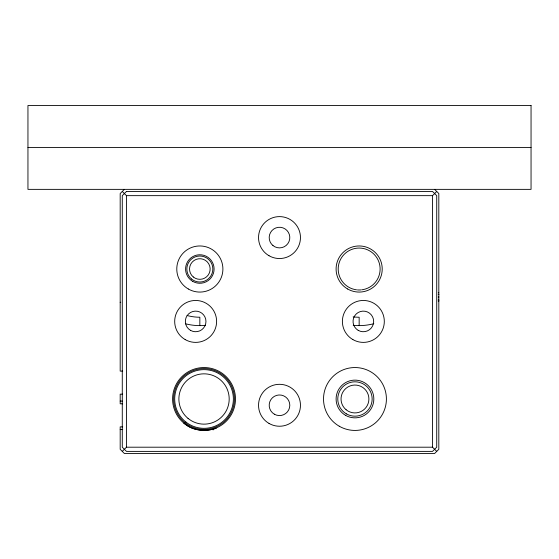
<?xml version="1.0" encoding="UTF-8"?>
<svg xmlns="http://www.w3.org/2000/svg" width="559" height="559" viewBox="0 0 559 559"><rect width="100%" height="100%" fill="white"/><g stroke="black" fill="none" stroke-linecap="round" stroke-linejoin="round"><path stroke-width="0.84" d="M124.377 189.361L120.185 193.554L120.185 371.106L122.7 371.106M122.281 451.392L126.474 447.2L432.526 447.2L436.719 451.392M122.281 191.457L126.474 195.65L432.526 195.65L436.719 191.457M216.026 428.054L216.2 428.334C207.62 431.129 194.406 431.429 185.965 424.721M214.656 428.578L215.432 428.292M27.95 147.436L531.05 147.436M438.291 292.678L438.815 292.678M438.291 294.279L438.815 294.279M438.291 294.6L438.815 294.6M438.291 296.745L438.815 296.745M438.291 297.702L438.815 297.702M438.291 299.421L438.815 299.421M438.291 300.386L438.815 300.386M438.291 300.924L438.815 300.924M438.291 301.028L438.815 301.028M120.185 302.293L120.709 302.293M122.659 394.165L120.185 394.165L120.185 403.808L122.659 403.808M120.185 401.082L122.281 401.082M122.7 426.866L120.185 426.866L120.185 449.296L124.377 453.489L434.623 453.489L438.815 449.296L438.815 193.554L434.623 189.361M120.185 429.591L122.7 429.591M185.232 424.19L183.995 423.219M184.596 423.701L184.051 423.268M432.526 195.65L432.526 447.2M359.157 325.618L359.157 317.233A48.214 48.214 0 0 1 353.148 316.855M213.105 429.095L213.105 429.934M199.843 325.618L199.843 317.233A48.214 48.214 0 0 1 187.083 315.514M126.474 195.65L126.474 447.2M205.6 325.324A56.599 56.599 0 0 1 185.532 323.78M373.803 323.689A56.599 56.599 0 0 1 353.211 325.303M356.565 289.821A20.962 20.962 0 0 1 341.451 257.797A20.962 20.962 0 0 1 376.864 257.797A20.962 20.962 0 0 1 361.75 289.821M360.89 289.911A20.962 20.962 0 0 1 357.425 289.911M126.474 191.457L122.281 195.65L122.281 447.2L126.474 451.392L432.526 451.392L436.719 447.2L436.719 195.65L432.526 191.457L126.474 191.457M531.05 105.511L27.95 105.511L27.95 189.361L531.05 189.361L531.05 105.511M193.288 276.978A10.307 10.307 0 0 0 210.009 270.717A10.307 10.307 0 0 0 196.23 259.369A10.307 10.307 0 0 0 193.288 276.978M191.583 279.053A12.997 12.997 0 0 0 212.665 271.157A12.997 12.997 0 0 0 195.287 256.847A12.997 12.997 0 0 0 191.583 279.053M346.105 409.74A13.933 13.933 0 0 0 368.709 401.278A13.933 13.933 0 0 0 350.081 385.941A13.933 13.933 0 0 0 346.105 409.74M346.37 413.87A17.189 17.189 0 0 0 372.154 398.986A17.189 17.189 0 0 0 346.37 384.103A17.189 17.189 0 0 0 346.37 413.87M185.895 422.052A29.348 29.348 0 0 0 233.082 403.165A29.348 29.348 0 0 0 193.128 371.742A29.348 29.348 0 0 0 185.895 422.052M188.313 426.217A31.444 31.444 0 0 0 235.479 398.986A31.444 31.444 0 0 0 188.313 371.756A31.444 31.444 0 0 0 188.313 426.217M347.628 288.989A23.059 23.059 0 0 0 382.216 269.019A23.059 23.059 0 0 0 347.628 249.048A23.059 23.059 0 0 0 347.628 288.989M274.343 414.198A10.307 10.307 0 0 0 289.807 405.275A10.307 10.307 0 0 0 274.343 396.352A10.307 10.307 0 0 0 274.343 414.198M272.946 245.534A10.307 10.307 0 0 0 289.667 239.273A10.307 10.307 0 0 0 275.887 227.925A10.307 10.307 0 0 0 272.946 245.534M190.493 330.348A10.307 10.307 0 0 0 205.957 321.425A10.307 10.307 0 0 0 190.493 312.502A10.307 10.307 0 0 0 190.493 330.348M358.193 330.348A10.307 10.307 0 0 0 373.657 321.425A10.307 10.307 0 0 0 358.193 312.502A10.307 10.307 0 0 0 358.193 330.348M345.532 415.323A18.866 18.866 0 0 0 373.831 398.986A18.866 18.866 0 0 0 345.532 382.649A18.866 18.866 0 0 0 345.532 415.323M192.715 281.366A14.254 14.254 0 0 0 214.097 269.019A14.254 14.254 0 0 0 192.715 256.672A14.254 14.254 0 0 0 192.715 281.366M188.313 288.989A23.059 23.059 0 0 0 222.901 269.019A23.059 23.059 0 0 0 188.313 249.048A23.059 23.059 0 0 0 188.313 288.989M269.019 423.429A20.962 20.962 0 0 0 300.462 405.275A20.962 20.962 0 0 0 269.019 387.121A20.962 20.962 0 0 0 269.019 423.429M269.019 255.729A20.962 20.962 0 0 0 300.462 237.575A20.962 20.962 0 0 0 269.019 219.421A20.962 20.962 0 0 0 269.019 255.729M185.169 339.579A20.962 20.962 0 0 0 216.612 321.425A20.962 20.962 0 0 0 185.169 303.271A20.962 20.962 0 0 0 185.169 339.579M352.869 339.579A20.962 20.962 0 0 0 384.312 321.425A20.962 20.962 0 0 0 352.869 303.271A20.962 20.962 0 0 0 352.869 339.579M339.243 426.217A31.444 31.444 0 0 0 386.409 398.986A31.444 31.444 0 0 0 339.243 371.756A31.444 31.444 0 0 0 339.243 426.217M188.041 418.405A25.155 25.155 0 0 0 228.848 403.13A25.155 25.155 0 0 0 195.217 375.431A25.155 25.155 0 0 0 188.041 418.405M184.715 422.45A30.396 30.396 0 0 0 234.018 403.989A30.396 30.396 0 0 0 193.379 370.519A30.396 30.396 0 0 0 184.715 422.45"/></g></svg>
